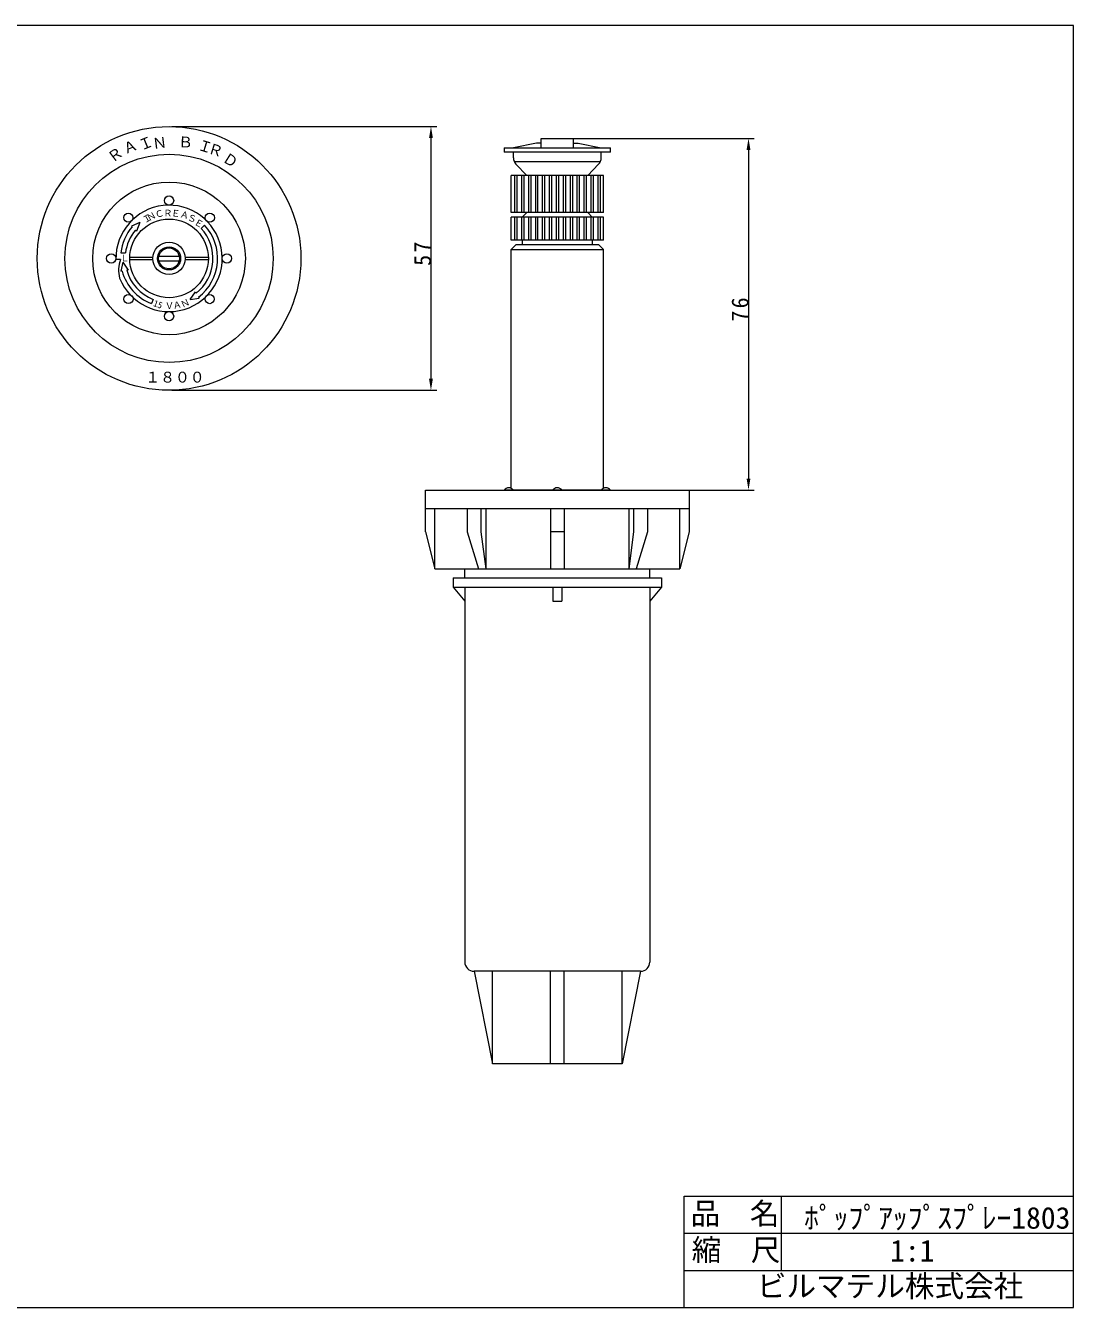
# Model space of a CAD drawing. Units: millimetres on the paper. Extents: x -192 to 192, y -138 to 138.
# Drawn here: x -34 to 192.5, y -138.5 to 138.5 of the extents above; entities that cross this region are included whole.
import ezdxf
from ezdxf.enums import TextEntityAlignment as Align

# ---------------------------------------------------------------- set-up
doc = ezdxf.new("R2010")
doc.units = ezdxf.units.MM
doc.layers.add('0-0_0', color=7, linetype='Continuous', lineweight=18)
doc.layers.add('0-6_TEXT', color=7, linetype='Continuous')
doc.styles.add('ＭＳ ゴシック', font='')
doc.styles.get('ＭＳ ゴシック').set_extended_font_data('MS Gothic')

msp = doc.modelspace()

# ---------------------------------------------------------------- linework, layer by layer
at = {"layer": '0-0_0'}
for p, q in [((192.5, 138.5), (-192.5, 138.5)), ((192.5, -138.5), (192.5, 138.5)), ((-2.371, 116.694), (54.871, 116.694)), ((53.621, 114.194), (53.621, 62.194)), ((77.438, 114.126), (84.438, 114.126)), ((77.438, 112.126), (77.438, 114.126)), ((81.563, 114.126), (123.517, 114.126)), ((84.438, 112.126), (84.438, 114.126)), ((69.438, 112.126), (69.438, 111.126)), ((69.438, 112.126), (92.438, 112.126)), ((92.438, 111.126), (69.438, 111.126)), ((76.438, 113.126), (71.438, 112.126)), ((71.438, 109.935), (71.438, 111.126)), ((77.438, 113.126), (76.438, 113.126)), ((84.438, 113.126), (85.438, 113.126)), ((85.438, 113.126), (90.438, 112.126)), ((90.438, 109.935), (90.438, 111.126)), ((92.438, 111.126), (92.438, 112.126)), ((122.267, 111.626), (122.267, 40.627)), ((71.609, 109.126), (90.267, 109.126)), ((72, 108.545), (74.339, 106.126)), ((89.876, 108.545), (87.537, 106.126)), ((70.938, 98.126), (70.938, 106.126)), ((90.938, 106.126), (70.938, 106.126)), ((71.688, 106.126), (71.688, 98.126)), ((72.188, 106.126), (72.188, 98.126)), ((73.188, 106.126), (73.188, 98.126)), ((73.688, 106.126), (73.688, 98.126)), ((74.688, 106.126), (74.688, 98.126)), ((75.188, 106.126), (75.188, 98.126)), ((76.188, 106.126), (76.188, 98.126)), ((76.688, 106.126), (76.688, 98.126)), ((77.688, 106.126), (77.688, 98.126)), ((78.188, 106.126), (78.188, 98.126)), ((79.188, 106.126), (79.188, 98.126)), ((79.688, 106.126), (79.688, 98.126)), ((80.688, 106.126), (80.688, 98.126)), ((80.688, 106.126), (80.688, 98.126)), ((81.188, 106.126), (81.188, 98.126)), ((81.188, 106.126), (81.188, 98.126)), ((82.188, 106.126), (82.188, 98.126)), ((82.688, 106.126), (82.688, 98.126)), ((83.688, 106.126), (83.688, 98.126)), ((84.188, 106.126), (84.188, 98.126)), ((85.188, 106.126), (85.188, 98.126)), ((85.688, 106.126), (85.688, 98.126)), ((86.688, 106.126), (86.688, 98.126)), ((87.188, 106.126), (87.188, 98.126)), ((88.188, 106.126), (88.188, 98.126)), ((88.688, 106.126), (88.688, 98.126)), ((89.688, 106.126), (89.688, 98.126)), ((90.188, 106.126), (90.188, 98.126)), ((90.938, 98.126), (90.938, 106.126)), ((70.938, 98.126), (70.938, 103.109)), ((90.938, 98.126), (90.938, 103.109)), ((90.938, 98.126), (70.938, 98.126)), ((70.938, 92.126), (70.938, 97.126)), ((70.938, 92.126), (70.938, 97.126)), ((90.938, 97.126), (70.938, 97.126)), ((71.688, 97.126), (71.688, 92.126)), ((72.188, 97.126), (72.188, 92.126)), ((73.188, 97.126), (73.188, 92.126)), ((73.372, 97.126), (74.339, 98.126)), ((73.688, 97.126), (73.688, 92.126)), ((74.688, 97.126), (74.688, 92.126)), ((75.188, 97.126), (75.188, 92.126)), ((76.188, 97.126), (76.188, 92.126)), ((76.688, 97.126), (76.688, 92.126)), ((77.688, 97.126), (77.688, 92.126)), ((78.188, 97.126), (78.188, 92.126)), ((79.188, 97.126), (79.188, 92.126)), ((79.688, 97.126), (79.688, 92.126)), ((80.688, 97.126), (80.688, 92.126)), ((80.688, 97.126), (80.688, 92.126)), ((81.188, 97.126), (81.188, 92.126)), ((81.188, 97.126), (81.188, 92.126)), ((82.188, 97.126), (82.188, 92.126)), ((82.688, 97.126), (82.688, 92.126)), ((83.688, 97.126), (83.688, 92.126)), ((84.188, 97.126), (84.188, 92.126)), ((85.188, 97.126), (85.188, 92.126)), ((85.688, 97.126), (85.688, 92.126)), ((86.688, 97.126), (86.688, 92.126)), ((87.188, 97.126), (87.188, 92.126)), ((88.504, 97.126), (87.537, 98.126)), ((88.188, 97.126), (88.188, 92.126)), ((88.688, 97.126), (88.688, 92.126)), ((89.688, 97.126), (89.688, 92.126)), ((90.188, 97.126), (90.188, 92.126)), ((90.938, 92.126), (90.938, 97.126)), ((90.938, 92.126), (90.938, 97.126)), ((-9.282, 95.937), (-11.144, 95.19)), ((-10.975, 95.021), (-11.144, 95.19)), ((-10.029, 94.075), (-10.265, 94.311)), ((-9.282, 95.937), (-10.029, 94.075)), ((4.684, 95.354), (3.952, 94.672)), ((90.938, 92.126), (70.938, 92.126)), ((73.372, 92.126), (73.372, 91.126)), ((88.504, 92.126), (88.504, 91.126)), ((-13.428, 89.386), (-12.421, 89.386)), ((-5.246, 88.694), (-0.746, 88.694)), ((70.938, 38.522), (70.938, 90.126)), ((89.938, 91.126), (71.938, 91.126)), ((89.938, 91.126), (90.938, 90.126)), ((90.938, 38.522), (90.938, 90.126)), ((-13.494, 87.944), (-14.494, 87.944)), ((-12.962, 87.361), (-13.425, 85.409)), ((-12.962, 87.361), (-11.871, 85.677)), ((-11.496, 88.444), (-6.487, 88.444)), ((-11.496, 87.944), (-6.487, 87.944)), ((-5.246, 87.694), (-0.746, 87.694)), ((0.495, 88.444), (5.504, 88.444)), ((0.495, 87.944), (5.504, 87.944)), ((-13.134, 85.459), (-13.425, 85.409)), ((-11.871, 85.677), (-12.144, 85.63)), ((1.555, 79.29), (2.698, 80.939)), ((2.698, 80.939), (2.846, 80.703)), ((-6.462, 79.349), (-6.827, 78.418)), ((1.555, 79.29), (3.537, 79.604)), ((3.381, 79.853), (3.537, 79.604)), ((-2.371, 59.694), (54.871, 59.694)), ((52.438, 38.127), (109.438, 38.127)), ((52.438, 29.127), (52.438, 38.127)), ((79.938, 38.127), (81.938, 38.127)), ((81.563, 38.127), (123.517, 38.127)), ((90.438, 38.127), (92.438, 38.127)), ((109.438, 38.127), (109.438, 29.127)), ((52.438, 34.127), (109.438, 34.127)), ((54.438, 21.127), (54.438, 34.127)), ((61.438, 34.127), (61.438, 29.127)), ((64.438, 34.127), (64.438, 29.127)), ((65.478, 34.127), (65.478, 21.127)), ((79.438, 34.127), (79.438, 21.127)), ((82.438, 34.127), (82.438, 21.127)), ((96.398, 34.127), (96.398, 21.127)), ((97.438, 34.127), (97.438, 29.127)), ((100.438, 34.127), (100.438, 29.127)), ((107.438, 21.127), (107.438, 34.127)), ((52.438, 29.127), (54.438, 21.127)), ((61.438, 29.127), (63.877, 21.127)), ((64.438, 29.127), (65.478, 21.127)), ((82.438, 29.127), (79.438, 29.127)), ((97.438, 29.127), (96.398, 21.127)), ((100.438, 29.127), (97.999, 21.127)), ((109.438, 29.127), (107.438, 21.127)), ((54.438, 21.127), (107.438, 21.127)), ((60.938, 19.127), (60.938, 21.127)), ((100.938, 19.127), (100.938, 21.127)), ((58.438, 19.127), (58.438, 17.127)), ((58.438, 19.127), (103.438, 19.127)), ((58.438, 17.127), (103.438, 17.127)), ((58.438, 17.127), (60.938, 14.127)), ((60.938, 17.127), (60.938, -63.873)), ((79.938, 17.127), (79.938, 14.127)), ((81.938, 17.127), (81.938, 14.127)), ((103.438, 17.127), (100.938, 14.127)), ((100.938, 17.125), (100.938, -63.873)), ((103.438, 19.127), (103.438, 17.127)), ((79.938, 14.127), (81.938, 14.127)), ((98.938, -65.874), (62.938, -65.874)), ((62.938, -65.874), (66.938, -85.874)), ((79.438, -85.874), (79.438, -65.874)), ((82.438, -85.874), (82.438, -65.874)), ((94.938, -85.874), (94.938, -65.874)), ((98.938, -65.874), (94.938, -85.874)), ((108.367, -114.5), (192.5, -114.5)), ((108.367, -138.5), (108.367, -114.5)), ((129.367, -130.5), (129.367, -114.5)), ((108.367, -122.5), (192.5, -122.5)), ((108.367, -130.5), (192.5, -130.5)), ((-192.5, -138.5), (192.5, -138.5))]:
    msp.add_line(p, q, dxfattribs=at)
for points in [[(71.938, 91.126), (70.938, 90.126), (90.938, 90.126)], [(92.438, 38.127), (69.438, 38.127), (71.438, 38.127)], [(94.938, -85.874), (66.938, -85.874), (66.938, -65.874)]]:
    msp.add_lwpolyline(points, dxfattribs=at)
for centre, radius in [((-2.996, 88.194), 28.5), ((-2.996, 88.194), 22.5), ((-2.996, 88.194), 16.5), ((-2.996, 100.694), 1), ((-11.807, 97.005), 1), ((5.803, 96.994), 1), ((-2.996, 88.194), 8.5), ((-2.996, 88.194), 3.5), ((-15.496, 88.194), 1), ((-2.996, 88.194), 2.5), ((-2.996, 88.194), 2.25), ((9.504, 88.194), 1), ((-11.775, 79.415), 1), ((5.787, 79.41), 1), ((-2.996, 75.694), 1)]:
    msp.add_circle(centre, radius, dxfattribs=at)
for centre, radius, start, end in [((73.438, 109.935), 2, 180, 224.037), ((88.438, 109.935), 2, 315.963, 0), ((88.438, 109.935), 2, 315.963, 0), ((-2.996, 88.194), 11.5, 201.689, 181.246), ((-2.996, 88.194), 10.5, 139.448, 173.48), ((-2.996, 88.194), 9.5, 139.917, 172.79), ((-2.996, 88.194), 9.5, 307.953, 42.994), ((-2.996, 88.194), 10.5, 307.398, 42.994), ((-7.578, 85.661), 6.341, 158.895, 195.706), ((-2.996, 88.194), 10.5, 195.099, 248.603), ((-2.996, 88.194), 9.5, 195.658, 248.603), ((70.438, 37.377), 1.25, 36.87, 143.13), ((80.938, 37.377), 1.25, 36.87, 143.13), ((91.438, 37.377), 1.25, 36.87, 143.13), ((62.938, -63.873), 2, 180, 270), ((98.938, -63.873), 2, 270, 0)]:
    msp.add_arc(centre, radius, start, end, dxfattribs=at)
for points in [[(53.204, 114.194), (53.621, 116.694), (54.037, 114.194)], [(121.851, 111.626), (122.267, 114.126), (122.684, 111.626)], [(121.851, 111.626), (121.851, 111.626), (121.851, 111.626)], [(53.204, 62.194), (53.621, 59.694), (54.037, 62.194)], [(121.851, 40.627), (122.267, 38.127), (122.684, 40.627)]]:
    msp.add_solid(points, dxfattribs=at)

# ---------------------------------------------------------------- texts
at = {"layer": '0-0_0', "style": 'ＭＳ ゴシック'}
for s, height, rotation, p in [('Ｉ', 2.346, 22, (-8.798, 110.761)), ('Ｎ', 2.346, 187, (-3.667, 115.242)), ('Ｂ', 2.346, 358, (-1.086, 111.523)), ('Ｉ', 2.346, 343, (2.756, 111.065)), ('Ｒ', 2.346, 37.052, (-14.774, 108.154)), ('Ａ', 2.346, 22, (-12.226, 110.001)), ('Ｒ', 2.346, 343, (5.003, 110.305)), ('Ｄ', 2.346, 328.033, (7.978, 108.68)), ('Ｉ', 1.408, 30, (-8.051, 95.351)), ('Ｎ', 1.408, 30, (-7.126, 95.79)), ('Ｃ', 1.408, 15, (-5.743, 96.507)), ('Ｅ', 1.408, 353.185, (-2.656, 96.925)), ('Ａ', 1.408, 345, (-0.874, 96.761)), ('Ｓ', 1.408, 345, (0.741, 96.022)), ('Ｅ', 1.408, 330, (2.057, 95.288)), ('15', 1.408, 340.186, (-6.67, 77.54)), ('Ｖ', 1.408, 0.756, (-3.892, 76.85)), ('Ａ', 1.408, 10, (-2.022, 76.847)), ('Ｎ', 1.408, 25, (0.064, 77.062))]:
    msp.add_text(s, height=height, rotation=rotation, dxfattribs=at).set_placement(p, align=Align.BOTTOM_LEFT)
for s, height, p in [('Ｒ', 1.408, (-4.229, 96.84)), ('Ｌ', 1.408, (-13.576, 87.11)), ('１８００', 2.346, (-8.112, 60.657))]:
    msp.add_text(s, height=height, dxfattribs=at).set_placement(p, align=Align.BOTTOM_LEFT)
at = {"layer": '0-0_0', "color": 3, "char_height": 3.666, "attachment_point": 7, "rotation": 90, "style": 'ＭＳ ゴシック'}
for s, insert in [('\\T1.21;\\W0.95;57', (53.666, 86.594)), ('\\T1.21;\\W0.95;76', (122.313, 74.526))]:
    msp.add_mtext(s, dxfattribs=dict(at, insert=insert))
at = {"layer": '0-6_TEXT', "style": 'ＭＳ ゴシック'}
for s, p in [('品\u3000名', (109.76, -121.985)), ('ﾎﾟｯﾌﾟｱｯﾌﾟｽﾌﾟﾚｰ1803', (134.284, -122.906)), ('縮  尺', (109.987, -129.839)), ('1:1', (152.885, -130.002)), ('ビルマテル株式会社', (124.073, -137.64))]:
    msp.add_text(s, height=4.692, dxfattribs=at).set_placement(p, align=Align.BOTTOM_LEFT)

doc.saveas('drawing.dxf')
